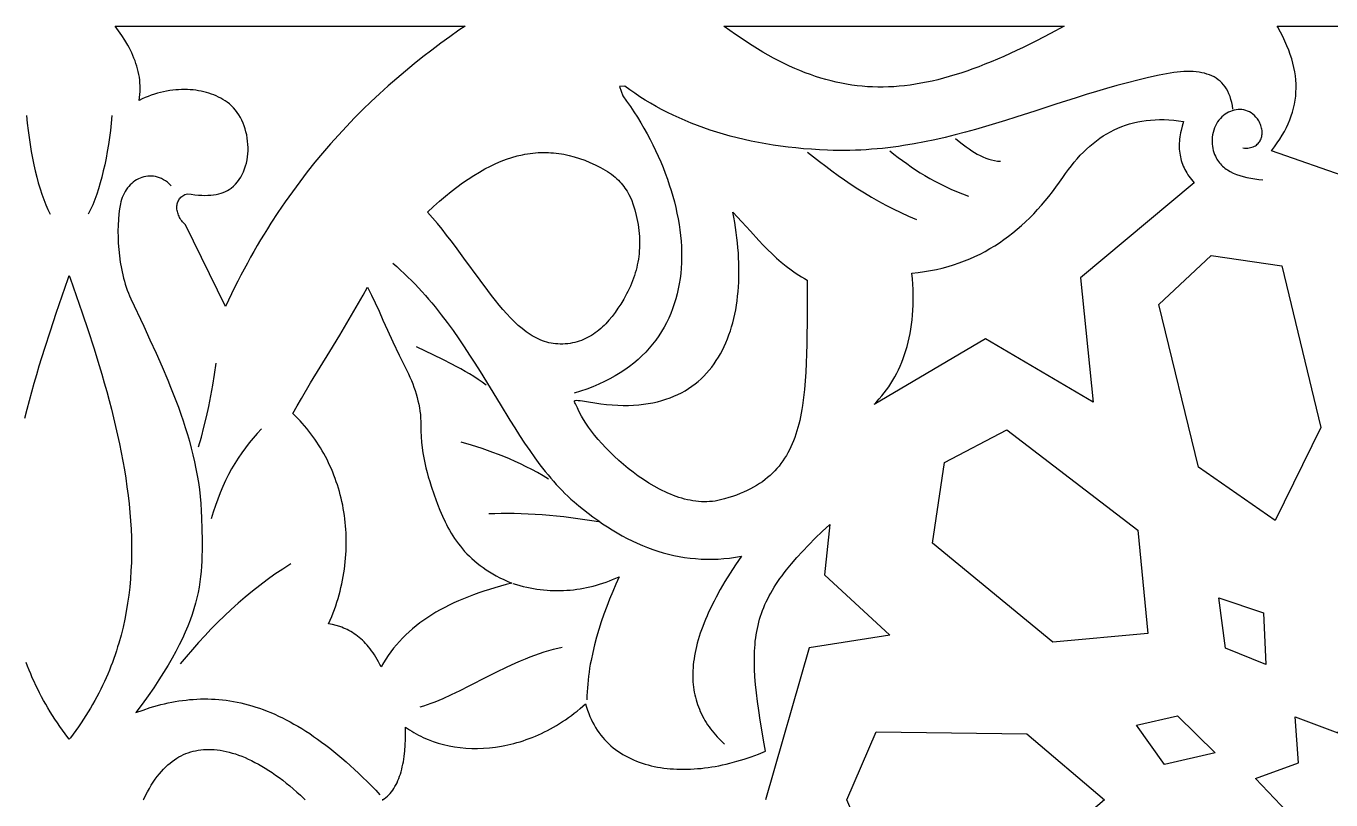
# Model space of a CAD drawing. Extents: x -332 to 348, y -263 to 352.
# Drawn here: x 139.89 to 186.88, y 264.11 to 292 of the extents above; entities that cross this region are included whole.
import ezdxf

# ---------------------------------------------------------------- set-up
doc = ezdxf.new("R2010")
doc.units = 0
doc.layers.add('LAYER_1', color=18, linetype='CONTINUOUS')
doc.layers.add('LAYER_2', color=174, linetype='CONTINUOUS')

msp = doc.modelspace()

# ---------------------------------------------------------------- linework, layer by layer
at = {"layer": 'LAYER_1'}
for points in [[(155.479, 291.848), (155.151, 291.616), (154.825, 291.379), (154.502, 291.137), (154.182, 290.889), (153.864, 290.636), (153.548, 290.377), (153.236, 290.112), (152.927, 289.841), (152.62, 289.563), (152.317, 289.279), (152.017, 288.989), (151.721, 288.691), (151.428, 288.386), (151.138, 288.073), (150.852, 287.753), (150.57, 287.425), (150.292, 287.089), (150.017, 286.745), (149.747, 286.392), (149.481, 286.031), (149.219, 285.661), (148.961, 285.281), (148.708, 284.893), (148.584, 284.695), (148.46, 284.495), (148.337, 284.292), (148.216, 284.087), (148.096, 283.879), (147.977, 283.669), (147.859, 283.456), (147.743, 283.241), (147.627, 283.023), (147.513, 282.803), (147.4, 282.58), (147.289, 282.354), (147.179, 282.126), (147.07, 281.895), (145.629, 284.831), (145.592, 284.867), (145.558, 284.904), (145.526, 284.942), (145.496, 284.981), (145.468, 285.021), (145.442, 285.062), (145.419, 285.103), (145.398, 285.144), (145.38, 285.186), (145.363, 285.228), (145.35, 285.271), (145.339, 285.313), (145.33, 285.355), (145.324, 285.397), (145.321, 285.438), (145.32, 285.479), (145.322, 285.519), (145.327, 285.558), (145.335, 285.597), (145.345, 285.634), (145.358, 285.67), (145.374, 285.705), (145.394, 285.739), (145.416, 285.771), (145.441, 285.802), (145.469, 285.83), (145.5, 285.857), (145.534, 285.882), (145.572, 285.905), (145.612, 285.925), (145.656, 285.943), (145.703, 285.959), (145.84, 285.938), (145.971, 285.921), (146.097, 285.909), (146.217, 285.902), (146.332, 285.899), (146.441, 285.9), (146.545, 285.906), (146.644, 285.916), (146.739, 285.931), (146.828, 285.95), (146.913, 285.974), (146.994, 286.002), (147.07, 286.034), (147.142, 286.071), (147.209, 286.112), (147.273, 286.158), (147.356, 286.227), (147.432, 286.303), (147.502, 286.383), (147.566, 286.469), (147.624, 286.559), (147.676, 286.653), (147.722, 286.751), (147.762, 286.852), (147.797, 286.957), (147.826, 287.064), (147.848, 287.173), (147.866, 287.283), (147.878, 287.396), (147.884, 287.509), (147.885, 287.623), (147.88, 287.737), (147.87, 287.85), (147.855, 287.964), (147.835, 288.076), (147.81, 288.186), (147.779, 288.295), (147.744, 288.402), (147.704, 288.506), (147.658, 288.607), (147.609, 288.705), (147.554, 288.799), (147.494, 288.889), (147.431, 288.974), (147.362, 289.054), (147.289, 289.129), (147.212, 289.198), (147.13, 289.26), (147.057, 289.31), (146.981, 289.357), (146.903, 289.401), (146.823, 289.442), (146.74, 289.481), (146.655, 289.517), (146.568, 289.55), (146.478, 289.58), (146.387, 289.607), (146.293, 289.631), (146.198, 289.652), (146.102, 289.67), (146.003, 289.685), (145.903, 289.697), (145.802, 289.705), (145.699, 289.711), (145.596, 289.713), (145.491, 289.712), (145.385, 289.707), (145.278, 289.699), (145.17, 289.688), (145.062, 289.673), (144.953, 289.654), (144.843, 289.632), (144.733, 289.607), (144.623, 289.577), (144.512, 289.545), (144.401, 289.508), (144.29, 289.467), (144.179, 289.423), (144.068, 289.375), (143.958, 289.323), (143.975, 289.429), (143.988, 289.535), (143.996, 289.64), (143.999, 289.744), (143.998, 289.848), (143.993, 289.952), (143.983, 290.055), (143.97, 290.157), (143.952, 290.258), (143.931, 290.359), (143.907, 290.459), (143.879, 290.558), (143.848, 290.656), (143.814, 290.753), (143.777, 290.849), (143.737, 290.944), (143.695, 291.038), (143.65, 291.132), (143.603, 291.223), (143.554, 291.314), (143.449, 291.492), (143.338, 291.665), (143.222, 291.832), (143.101, 291.994), (143.096, 292), (155.699, 292)], [(176.775, 291.73), (176.525, 291.599), (176.279, 291.472), (176.035, 291.35), (175.795, 291.232), (175.558, 291.119), (175.324, 291.011), (175.093, 290.907), (174.865, 290.807), (174.64, 290.712), (174.417, 290.622), (174.197, 290.536), (173.979, 290.455), (173.763, 290.379), (173.55, 290.307), (173.339, 290.24), (173.13, 290.178), (172.924, 290.12), (172.719, 290.067), (172.516, 290.019), (172.314, 289.975), (172.115, 289.937), (171.916, 289.903), (171.72, 289.874), (171.524, 289.849), (171.33, 289.83), (171.137, 289.815), (170.945, 289.805), (170.755, 289.8), (170.565, 289.8), (170.375, 289.805), (170.187, 289.815), (169.999, 289.829), (169.812, 289.849), (169.625, 289.874), (169.438, 289.903), (169.252, 289.938), (169.066, 289.977), (168.88, 290.021), (168.694, 290.071), (168.508, 290.126), (168.321, 290.185), (168.134, 290.25), (167.947, 290.32), (167.759, 290.395), (167.571, 290.475), (167.382, 290.56), (167.193, 290.65), (167.002, 290.745), (166.81, 290.846), (166.618, 290.952), (166.424, 291.063), (166.229, 291.179), (166.033, 291.301), (165.835, 291.427), (165.636, 291.559), (165.435, 291.696), (165.233, 291.839), (165.028, 291.987), (165.011, 292), (177.276, 292)], [(180.873, 288.627), (181.043, 288.619), (181.216, 288.605), (181.392, 288.585), (181.572, 288.558), (181.521, 288.396), (181.48, 288.237), (181.463, 288.158), (181.449, 288.081), (181.437, 288.004), (181.428, 287.929), (181.421, 287.854), (181.416, 287.779), (181.415, 287.706), (181.415, 287.633), (181.418, 287.562), (181.424, 287.491), (181.432, 287.421), (181.443, 287.352), (181.456, 287.283), (181.471, 287.216), (181.489, 287.149), (181.51, 287.083), (181.533, 287.018), (181.559, 286.954), (181.587, 286.89), (181.617, 286.827), (181.65, 286.766), (181.686, 286.705), (181.724, 286.644), (181.764, 286.585), (181.807, 286.527), (181.852, 286.469), (181.9, 286.412), (181.951, 286.356), (177.856, 282.931), (178.311, 278.445), (174.444, 280.728), (170.425, 278.363), (170.521, 278.463), (170.613, 278.565), (170.703, 278.671), (170.79, 278.779), (170.873, 278.889), (170.953, 279.003), (171.031, 279.12), (171.104, 279.239), (171.175, 279.362), (171.242, 279.487), (171.306, 279.616), (171.366, 279.748), (171.423, 279.883), (171.477, 280.021), (171.527, 280.162), (171.573, 280.307), (171.616, 280.454), (171.655, 280.606), (171.69, 280.76), (171.721, 280.918), (171.749, 281.08), (171.773, 281.244), (171.793, 281.413), (171.809, 281.585), (171.821, 281.76), (171.829, 281.94), (171.833, 282.123), (171.832, 282.309), (171.828, 282.5), (171.82, 282.694), (171.807, 282.892), (171.79, 283.094), (172.017, 283.118), (172.24, 283.149), (172.458, 283.187), (172.673, 283.23), (172.883, 283.279), (173.089, 283.334), (173.291, 283.396), (173.489, 283.462), (173.683, 283.535), (173.874, 283.613), (174.06, 283.696), (174.243, 283.785), (174.422, 283.879), (174.598, 283.979), (174.77, 284.083), (174.939, 284.193), (175.104, 284.307), (175.267, 284.426), (175.425, 284.55), (175.581, 284.678), (175.733, 284.811), (175.883, 284.949), (176.029, 285.091), (176.173, 285.237), (176.313, 285.387), (176.451, 285.541), (176.586, 285.699), (176.719, 285.861), (176.848, 286.027), (176.976, 286.197), (177.1, 286.37), (177.223, 286.547), (177.323, 286.691), (177.426, 286.831), (177.53, 286.966), (177.636, 287.096), (177.743, 287.221), (177.853, 287.342), (177.965, 287.457), (178.079, 287.567), (178.195, 287.672), (178.313, 287.772), (178.433, 287.866), (178.556, 287.956), (178.681, 288.04), (178.808, 288.118), (178.938, 288.192), (179.071, 288.259), (179.205, 288.322), (179.343, 288.378), (179.483, 288.429), (179.626, 288.475), (179.772, 288.514), (179.92, 288.548), (180.071, 288.576), (180.226, 288.598), (180.383, 288.614), (180.543, 288.625), (180.706, 288.629)], [(158.606, 287.445), (158.7, 287.442), (158.793, 287.437), (158.886, 287.43), (158.98, 287.42), (159.073, 287.409), (159.166, 287.394), (159.259, 287.378), (159.446, 287.338), (159.633, 287.289), (159.82, 287.231), (160.007, 287.163), (160.195, 287.087), (160.384, 287.001), (160.574, 286.907), (160.662, 286.859), (160.745, 286.81), (160.824, 286.76), (160.9, 286.71), (160.971, 286.658), (161.038, 286.605), (161.102, 286.552), (161.162, 286.498), (161.219, 286.443), (161.272, 286.388), (161.322, 286.332), (161.37, 286.276), (161.414, 286.22), (161.455, 286.163), (161.53, 286.049), (161.595, 285.935), (161.651, 285.821), (161.699, 285.708), (161.741, 285.597), (161.777, 285.487), (161.808, 285.381), (161.86, 285.178), (161.885, 285.068), (161.908, 284.958), (161.927, 284.849), (161.944, 284.74), (161.958, 284.632), (161.968, 284.525), (161.976, 284.419), (161.981, 284.314), (161.983, 284.209), (161.983, 284.105), (161.979, 284.002), (161.973, 283.899), (161.964, 283.797), (161.952, 283.696), (161.938, 283.595), (161.921, 283.495), (161.901, 283.396), (161.879, 283.297), (161.854, 283.199), (161.827, 283.102), (161.796, 283.005), (161.764, 282.909), (161.729, 282.814), (161.691, 282.719), (161.651, 282.625), (161.609, 282.531), (161.564, 282.438), (161.517, 282.346), (161.467, 282.254), (161.415, 282.162), (161.304, 281.981), (161.202, 281.827), (161.098, 281.678), (160.99, 281.536), (160.878, 281.401), (160.763, 281.273), (160.704, 281.212), (160.643, 281.154), (160.582, 281.097), (160.519, 281.043), (160.455, 280.992), (160.389, 280.942), (160.322, 280.895), (160.254, 280.851), (160.184, 280.81), (160.113, 280.771), (160.04, 280.734), (159.966, 280.701), (159.89, 280.671), (159.812, 280.643), (159.732, 280.619), (159.651, 280.598), (159.567, 280.58), (159.482, 280.565), (159.395, 280.553), (159.306, 280.545), (159.214, 280.541), (159.121, 280.54), (159.038, 280.543), (158.956, 280.549), (158.875, 280.559), (158.794, 280.572), (158.715, 280.589), (158.637, 280.609), (158.56, 280.633), (158.483, 280.66), (158.407, 280.69), (158.332, 280.723), (158.257, 280.76), (158.184, 280.799), (158.11, 280.841), (158.038, 280.886), (157.966, 280.934), (157.894, 280.985), (157.823, 281.038), (157.753, 281.094), (157.613, 281.213), (157.474, 281.342), (157.336, 281.48), (157.199, 281.626), (157.063, 281.78), (156.927, 281.942), (156.79, 282.111), (156.653, 282.285), (156.516, 282.466), (156.237, 282.842), (155.659, 283.64), (155.354, 284.053), (155.197, 284.261), (155.036, 284.469), (154.871, 284.678), (154.701, 284.885), (154.528, 285.091), (154.349, 285.296), (154.566, 285.496), (154.779, 285.686), (154.991, 285.866), (155.2, 286.036), (155.407, 286.196), (155.612, 286.347), (155.815, 286.488), (156.016, 286.619), (156.215, 286.74), (156.413, 286.851), (156.61, 286.953), (156.804, 287.045), (156.998, 287.128), (157.19, 287.201), (157.382, 287.264), (157.572, 287.318), (157.762, 287.362), (157.856, 287.381), (157.95, 287.397), (158.044, 287.411), (158.138, 287.422), (158.232, 287.431), (158.326, 287.438), (158.419, 287.443), (158.513, 287.445)], [(165.661, 284.949), (165.971, 284.606), (166.28, 284.269), (166.435, 284.105), (166.593, 283.945), (166.754, 283.788), (166.918, 283.636), (167.086, 283.488), (167.26, 283.347), (167.439, 283.211), (167.531, 283.146), (167.624, 283.082), (167.72, 283.02), (167.817, 282.96), (167.916, 282.902), (168.018, 282.846), (168.014, 281.267), (168.011, 280.898), (168.006, 280.54), (167.997, 280.192), (167.986, 279.854), (167.97, 279.527), (167.949, 279.211), (167.923, 278.905), (167.89, 278.609), (167.851, 278.324), (167.828, 278.186), (167.804, 278.05), (167.777, 277.916), (167.748, 277.786), (167.717, 277.657), (167.684, 277.532), (167.648, 277.409), (167.61, 277.289), (167.57, 277.172), (167.526, 277.057), (167.48, 276.944), (167.431, 276.835), (167.379, 276.728), (167.324, 276.624), (167.267, 276.522), (167.205, 276.423), (167.141, 276.327), (167.074, 276.233), (167.003, 276.142), (166.928, 276.054), (166.85, 275.968), (166.768, 275.885), (166.683, 275.805), (166.593, 275.727), (166.5, 275.652), (166.403, 275.579), (166.301, 275.51), (166.196, 275.443), (166.086, 275.378), (165.972, 275.317), (165.853, 275.258), (165.73, 275.201), (165.603, 275.148), (165.47, 275.097), (165.333, 275.048), (165.191, 275.003), (165.045, 274.96), (164.893, 274.92), (164.797, 274.898), (164.7, 274.88), (164.603, 274.867), (164.505, 274.859), (164.406, 274.854), (164.307, 274.854), (164.207, 274.857), (164.107, 274.864), (164.007, 274.875), (163.906, 274.89), (163.806, 274.908), (163.705, 274.929), (163.604, 274.954), (163.503, 274.982), (163.402, 275.013), (163.301, 275.047), (163.2, 275.084), (163.099, 275.124), (162.999, 275.167), (162.899, 275.212), (162.8, 275.26), (162.701, 275.31), (162.504, 275.416), (162.311, 275.531), (162.12, 275.654), (161.933, 275.783), (161.75, 275.917), (161.571, 276.057), (161.398, 276.201), (161.23, 276.348), (161.068, 276.498), (160.912, 276.649), (160.764, 276.801), (160.623, 276.953), (160.49, 277.104), (160.365, 277.254), (160.249, 277.401), (160.143, 277.544), (160.047, 277.684), (159.961, 277.818), (159.886, 277.946), (159.822, 278.068), (159.77, 278.182), (159.744, 278.241), (159.718, 278.294), (159.672, 278.381), (159.655, 278.416), (159.643, 278.446), (159.639, 278.47), (159.639, 278.48), (159.643, 278.488), (159.648, 278.496), (159.656, 278.502), (159.681, 278.509), (159.719, 278.512), (159.771, 278.51), (159.838, 278.503), (159.922, 278.49), (160.145, 278.452), (160.366, 278.415), (160.582, 278.385), (160.792, 278.361), (160.998, 278.343), (161.198, 278.332), (161.393, 278.327), (161.584, 278.328), (161.769, 278.336), (161.95, 278.349), (162.125, 278.368), (162.296, 278.393), (162.462, 278.423), (162.623, 278.459), (162.779, 278.501), (162.931, 278.548), (163.078, 278.6), (163.22, 278.657), (163.358, 278.719), (163.491, 278.786), (163.62, 278.858), (163.744, 278.935), (163.864, 279.016), (163.979, 279.102), (164.09, 279.193), (164.196, 279.287), (164.299, 279.386), (164.397, 279.489), (164.49, 279.596), (164.58, 279.707), (164.665, 279.822), (164.746, 279.941), (164.824, 280.063), (164.897, 280.189), (164.966, 280.318), (165.031, 280.451), (165.092, 280.586), (165.149, 280.725), (165.202, 280.867), (165.252, 281.012), (165.297, 281.16), (165.339, 281.31), (165.377, 281.464), (165.412, 281.619), (165.443, 281.777), (165.47, 281.938), (165.493, 282.1), (165.513, 282.265), (165.53, 282.432), (165.543, 282.601), (165.552, 282.771), (165.559, 282.944), (165.561, 283.117), (165.561, 283.293), (165.557, 283.47), (165.55, 283.648), (165.539, 283.828), (165.526, 284.008), (165.509, 284.19), (165.489, 284.372), (165.466, 284.556), (165.44, 284.74), (165.411, 284.925), (165.379, 285.11), (165.344, 285.296)], [(185.103, 283.36), (186.511, 277.529), (184.869, 274.184), (182.107, 276.103), (180.677, 281.962), (182.559, 283.733)], [(152.259, 282.448), (152.33, 282.307), (152.466, 282.023), (152.6, 281.726), (152.743, 281.403), (152.905, 281.04), (153.096, 280.624), (153.325, 280.142), (153.458, 279.872), (153.604, 279.581), (153.66, 279.466), (153.714, 279.349), (153.765, 279.23), (153.813, 279.11), (153.857, 278.989), (153.899, 278.866), (153.937, 278.742), (153.972, 278.618), (154.003, 278.494), (154.03, 278.369), (154.054, 278.244), (154.073, 278.12), (154.088, 277.996), (154.099, 277.873), (154.105, 277.751), (154.107, 277.631), (154.109, 277.412), (154.117, 277.201), (154.132, 276.999), (154.153, 276.804), (154.179, 276.616), (154.21, 276.433), (154.246, 276.256), (154.286, 276.083), (154.329, 275.914), (154.376, 275.748), (154.427, 275.584), (154.479, 275.422), (154.592, 275.099), (154.71, 274.774), (154.793, 274.556), (154.882, 274.342), (154.978, 274.133), (155.029, 274.03), (155.083, 273.928), (155.138, 273.827), (155.197, 273.728), (155.257, 273.629), (155.321, 273.532), (155.387, 273.437), (155.457, 273.343), (155.529, 273.25), (155.605, 273.158), (155.684, 273.068), (155.767, 272.98), (155.854, 272.893), (155.944, 272.808), (156.039, 272.724), (156.138, 272.642), (156.24, 272.562), (156.348, 272.483), (156.46, 272.406), (156.576, 272.331), (156.698, 272.258), (156.824, 272.186), (156.956, 272.117), (157.093, 272.049), (157.235, 271.984), (157.382, 271.92), (157.175, 271.868), (156.971, 271.813), (156.771, 271.756), (156.573, 271.697), (156.38, 271.635), (156.19, 271.57), (156.004, 271.503), (155.822, 271.434), (155.643, 271.362), (155.468, 271.287), (155.297, 271.209), (155.13, 271.129), (154.967, 271.046), (154.807, 270.96), (154.652, 270.872), (154.501, 270.78), (154.354, 270.686), (154.212, 270.589), (154.073, 270.489), (153.939, 270.386), (153.809, 270.279), (153.684, 270.17), (153.563, 270.058), (153.446, 269.942), (153.334, 269.824), (153.227, 269.702), (153.124, 269.577), (153.026, 269.449), (152.932, 269.317), (152.844, 269.182), (152.76, 269.044), (152.681, 268.902), (152.634, 268.995), (152.586, 269.084), (152.538, 269.17), (152.488, 269.253), (152.437, 269.333), (152.386, 269.409), (152.334, 269.483), (152.281, 269.553), (152.227, 269.621), (152.172, 269.685), (152.116, 269.747), (152.06, 269.805), (152.003, 269.861), (151.945, 269.915), (151.886, 269.965), (151.827, 270.013), (151.767, 270.058), (151.706, 270.101), (151.644, 270.141), (151.582, 270.178), (151.519, 270.213), (151.455, 270.246), (151.391, 270.276), (151.326, 270.304), (151.261, 270.33), (151.194, 270.354), (151.06, 270.395), (150.924, 270.427), (150.785, 270.452), (150.842, 270.583), (150.896, 270.714), (150.947, 270.846), (150.995, 270.977), (151.041, 271.109), (151.084, 271.241), (151.124, 271.373), (151.162, 271.505), (151.197, 271.637), (151.23, 271.769), (151.26, 271.902), (151.287, 272.034), (151.312, 272.166), (151.335, 272.297), (151.354, 272.429), (151.372, 272.561), (151.386, 272.692), (151.399, 272.823), (151.408, 272.954), (151.416, 273.084), (151.42, 273.214), (151.423, 273.344), (151.423, 273.473), (151.42, 273.602), (151.415, 273.731), (151.408, 273.859), (151.399, 273.986), (151.387, 274.113), (151.372, 274.239), (151.355, 274.365), (151.336, 274.49), (151.315, 274.614), (151.292, 274.737), (151.266, 274.86), (151.238, 274.982), (151.207, 275.103), (151.175, 275.224), (151.14, 275.343), (151.103, 275.462), (151.063, 275.579), (151.022, 275.696), (150.978, 275.811), (150.932, 275.926), (150.884, 276.039), (150.834, 276.152), (150.782, 276.263), (150.728, 276.373), (150.672, 276.482), (150.613, 276.59), (150.553, 276.696), (150.49, 276.801), (150.425, 276.905), (150.359, 277.008), (150.29, 277.109), (150.219, 277.209), (150.147, 277.307), (150.072, 277.404), (149.996, 277.499), (149.917, 277.593), (149.837, 277.685), (149.755, 277.775), (149.67, 277.864), (149.584, 277.951), (149.496, 278.037), (149.65, 278.307), (149.808, 278.581), (150.139, 279.137), (150.833, 280.276), (151.184, 280.854), (151.53, 281.434), (151.699, 281.724), (151.865, 282.014), (152.026, 282.303), (152.183, 282.591)], [(179.923, 273.827), (180.281, 270.112), (176.861, 269.795), (172.535, 273.357), (172.957, 276.27), (175.208, 277.45)], [(184.447, 270.85), (184.529, 268.984), (183.076, 269.579), (182.846, 271.388)], [(188.908, 266.433), (190.502, 266.842), (190.21, 265.199), (191.69, 264.472), (190.426, 263.403), (191.1, 261.88), (189.456, 261.886), (189.008, 260.279), (187.753, 261.358), (186.393, 260.42), (186.114, 262.066), (184.478, 262.235), (185.306, 263.678), (184.16, 264.875), (185.707, 265.44), (185.587, 267.106), (187.13, 266.529), (188.092, 267.883)], [(182.709, 265.803), (180.88, 265.381), (179.879, 266.808), (181.354, 267.137)], [(175.931, 266.486), (178.723, 264.109), (175.931, 261.731), (170.499, 261.659), (169.447, 264.109), (170.499, 266.558)]]:
    msp.add_lwpolyline(points, close=True, dxfattribs=at)
for points in [[(187.561, 286.513), (184.742, 287.509), (184.847, 287.648), (184.946, 287.786), (185.038, 287.925), (185.123, 288.063), (185.202, 288.202), (185.274, 288.341), (185.339, 288.481), (185.398, 288.62), (185.45, 288.76), (185.495, 288.901), (185.533, 289.043), (185.565, 289.185), (185.59, 289.328), (185.608, 289.471), (185.619, 289.616), (185.624, 289.762), (185.621, 289.909), (185.612, 290.057), (185.596, 290.206), (185.573, 290.356), (185.544, 290.509), (185.507, 290.662), (185.464, 290.817), (185.413, 290.974), (185.356, 291.133), (185.292, 291.293), (185.221, 291.455), (185.143, 291.62), (185.058, 291.786), (184.966, 291.955), (184.939, 292), (190.934, 292)], [(139.848, 277.874), (139.927, 278.188), (140.009, 278.502), (140.094, 278.816), (140.182, 279.131), (140.273, 279.446), (140.367, 279.76), (140.562, 280.391), (140.765, 281.021), (140.976, 281.651), (141.191, 282.28), (141.41, 282.907), (141.446, 283.009), (141.479, 282.918), (141.698, 282.29), (141.913, 281.661), (142.124, 281.031), (142.327, 280.4), (142.522, 279.768), (142.616, 279.454), (142.707, 279.139), (142.795, 278.824), (142.88, 278.509), (142.962, 278.195), (143.041, 277.881), (143.116, 277.568), (143.187, 277.255), (143.254, 276.943), (143.317, 276.631), (143.376, 276.32), (143.431, 276.01), (143.48, 275.7), (143.525, 275.392), (143.565, 275.084), (143.599, 274.778), (143.628, 274.472), (143.652, 274.168), (143.67, 273.864), (143.682, 273.562), (143.688, 273.262), (143.688, 272.962), (143.682, 272.664), (143.669, 272.368), (143.649, 272.072), (143.622, 271.779), (143.589, 271.486), (143.548, 271.196), (143.5, 270.906), (143.445, 270.619), (143.382, 270.332), (143.311, 270.048), (143.231, 269.762), (143.189, 269.624), (143.145, 269.483), (143.098, 269.343), (143.049, 269.203), (142.998, 269.063), (142.945, 268.924), (142.89, 268.786), (142.832, 268.647), (142.773, 268.509), (142.71, 268.372), (142.646, 268.234), (142.579, 268.098), (142.51, 267.961), (142.439, 267.825), (142.365, 267.689), (142.289, 267.554), (142.21, 267.419), (142.129, 267.284), (142.045, 267.15), (141.959, 267.016), (141.87, 266.882), (141.779, 266.749), (141.684, 266.616), (141.588, 266.483), (141.488, 266.351), (141.446, 266.297), (141.401, 266.355), (141.301, 266.487), (141.204, 266.62), (141.11, 266.753), (141.019, 266.886), (140.93, 267.02), (140.844, 267.154), (140.76, 267.288), (140.679, 267.423), (140.6, 267.558), (140.524, 267.693), (140.45, 267.829), (140.378, 267.965), (140.309, 268.101), (140.243, 268.238), (140.178, 268.375), (140.116, 268.513), (140.057, 268.65), (139.999, 268.789), (139.944, 268.927), (139.891, 269.066)], [(152.723, 264.109), (152.715, 264.114), (152.731, 264.114), (152.79, 264.153), (152.846, 264.197), (152.9, 264.243), (152.952, 264.293), (153.001, 264.346), (153.048, 264.403), (153.092, 264.462), (153.134, 264.525), (153.174, 264.59), (153.212, 264.659), (153.248, 264.73), (153.281, 264.804), (153.313, 264.881), (153.342, 264.96), (153.369, 265.042), (153.394, 265.126), (153.418, 265.212), (153.439, 265.301), (153.458, 265.392), (153.476, 265.485), (153.505, 265.677), (153.527, 265.876), (153.542, 266.082), (153.55, 266.294), (153.552, 266.512), (153.548, 266.735), (153.623, 266.682), (153.699, 266.631), (153.777, 266.581), (153.857, 266.534), (153.939, 266.488), (154.022, 266.444), (154.106, 266.401), (154.192, 266.361), (154.279, 266.322), (154.368, 266.285), (154.549, 266.218), (154.735, 266.158), (154.926, 266.106), (155.121, 266.062), (155.32, 266.026), (155.522, 265.998), (155.728, 265.979), (155.937, 265.968), (156.149, 265.966), (156.363, 265.973), (156.579, 265.989), (156.796, 266.014), (157.015, 266.048), (157.125, 266.069), (157.235, 266.092), (157.346, 266.117), (157.456, 266.145), (157.567, 266.175), (157.677, 266.208), (157.788, 266.243), (157.899, 266.281), (158.009, 266.321), (158.119, 266.363), (158.23, 266.408), (158.34, 266.456), (158.45, 266.506), (158.559, 266.559), (158.668, 266.614), (158.777, 266.672), (158.886, 266.732), (158.994, 266.796), (159.101, 266.861), (159.208, 266.93), (159.315, 267.001), (159.421, 267.075), (159.526, 267.152), (159.631, 267.231), (159.735, 267.313), (159.838, 267.398), (159.94, 267.486), (160.041, 267.576), (160.074, 267.457), (160.111, 267.342), (160.151, 267.229), (160.194, 267.12), (160.241, 267.015), (160.29, 266.912), (160.343, 266.813), (160.399, 266.716), (160.459, 266.623), (160.521, 266.533), (160.586, 266.447), (160.654, 266.363), (160.724, 266.283), (160.798, 266.205), (160.874, 266.131), (160.952, 266.059), (161.033, 265.991), (161.117, 265.926), (161.203, 265.864), (161.291, 265.804), (161.382, 265.748), (161.475, 265.694), (161.57, 265.644), (161.667, 265.596), (161.766, 265.551), (161.867, 265.51), (161.97, 265.471), (162.075, 265.434), (162.181, 265.401), (162.289, 265.371), (162.399, 265.343), (162.511, 265.318), (162.623, 265.295), (162.738, 265.276), (162.853, 265.259), (162.97, 265.245), (163.089, 265.233), (163.208, 265.225), (163.329, 265.218), (163.45, 265.215), (163.573, 265.214), (163.696, 265.215), (163.821, 265.22), (163.946, 265.226), (164.072, 265.236), (164.198, 265.247), (164.325, 265.262), (164.453, 265.278), (164.581, 265.298), (164.71, 265.319), (164.839, 265.343), (164.968, 265.37), (165.097, 265.399), (165.227, 265.43), (165.486, 265.5), (165.745, 265.578), (166.004, 265.666), (166.261, 265.763), (166.516, 265.869), (166.447, 266.259), (166.383, 266.631), (166.325, 266.987), (166.273, 267.328), (166.228, 267.653), (166.19, 267.965), (166.159, 268.264), (166.136, 268.551), (166.121, 268.826), (166.115, 269.091), (166.115, 269.22), (166.118, 269.346), (166.122, 269.47), (166.129, 269.593), (166.139, 269.713), (166.15, 269.831), (166.165, 269.948), (166.181, 270.063), (166.201, 270.177), (166.223, 270.289), (166.247, 270.4), (166.275, 270.51), (166.305, 270.618), (166.337, 270.726), (166.373, 270.833), (166.412, 270.939), (166.453, 271.044), (166.497, 271.149), (166.545, 271.253), (166.595, 271.358), (166.648, 271.461), (166.705, 271.565), (166.765, 271.669), (166.828, 271.773), (166.894, 271.877), (166.964, 271.981), (167.037, 272.086), (167.113, 272.191), (167.193, 272.298), (167.276, 272.404), (167.453, 272.621), (167.645, 272.841), (167.851, 273.067), (168.073, 273.299), (168.31, 273.538), (168.563, 273.785), (168.833, 274.041), (168.637, 272.221), (170.988, 270.044), (168.088, 269.585), (166.511, 264.109)], [(144.119, 264.109), (144.132, 264.137), (144.196, 264.272), (144.263, 264.401), (144.331, 264.524), (144.4, 264.641), (144.471, 264.752), (144.543, 264.857), (144.616, 264.957), (144.69, 265.05), (144.765, 265.138), (144.841, 265.221), (144.918, 265.298), (144.996, 265.37), (145.075, 265.437), (145.154, 265.499), (145.234, 265.557), (145.315, 265.61), (145.397, 265.658), (145.479, 265.702), (145.563, 265.743), (145.647, 265.779), (145.733, 265.811), (145.82, 265.839), (145.908, 265.864), (145.997, 265.884), (146.088, 265.901), (146.181, 265.914), (146.275, 265.924), (146.371, 265.929), (146.469, 265.931), (146.568, 265.929), (146.67, 265.923), (146.773, 265.912), (146.877, 265.898), (146.984, 265.88), (147.092, 265.857), (147.202, 265.831), (147.314, 265.8), (147.427, 265.765), (147.541, 265.725), (147.657, 265.682), (147.775, 265.634), (147.893, 265.581), (148.013, 265.525), (148.134, 265.463), (148.256, 265.398), (148.378, 265.328), (148.502, 265.254), (148.627, 265.175), (148.752, 265.092), (148.878, 265.005), (149.004, 264.914), (149.131, 264.818), (149.258, 264.718), (149.386, 264.614), (149.514, 264.505), (149.642, 264.392), (149.77, 264.276), (149.898, 264.155), (149.945, 264.109)]]:
    msp.add_lwpolyline(points, dxfattribs=at)
at = {"layer": 'LAYER_2'}
for points in [[(183.35, 289.01), (183.331, 289.132), (183.307, 289.248), (183.278, 289.357), (183.245, 289.46), (183.206, 289.557), (183.164, 289.648), (183.116, 289.732), (183.065, 289.811), (183.009, 289.884), (182.949, 289.951), (182.884, 290.012), (182.816, 290.068), (182.743, 290.119), (182.667, 290.165), (182.586, 290.205), (182.502, 290.241), (182.414, 290.272), (182.322, 290.298), (182.227, 290.319), (182.128, 290.336), (182.025, 290.349), (181.919, 290.357), (181.81, 290.361), (181.698, 290.361), (181.582, 290.357), (181.464, 290.35), (181.342, 290.339), (181.217, 290.324), (181.09, 290.306), (180.959, 290.284), (180.826, 290.259), (180.69, 290.232), (180.306, 290.146), (179.925, 290.055), (179.548, 289.958), (179.173, 289.856), (178.801, 289.751), (178.431, 289.641), (178.064, 289.529), (177.698, 289.414), (176.97, 289.181), (176.247, 288.945), (175.525, 288.712), (175.164, 288.598), (174.803, 288.486), (174.441, 288.377), (174.078, 288.273), (173.714, 288.172), (173.348, 288.076), (172.981, 287.986), (172.612, 287.902), (172.24, 287.824), (171.866, 287.754), (171.489, 287.692), (171.3, 287.664), (171.11, 287.638), (170.918, 287.614), (170.726, 287.593), (170.533, 287.574), (170.339, 287.558), (170.145, 287.544), (169.949, 287.533), (169.752, 287.525), (169.554, 287.519), (169.355, 287.516), (169.154, 287.517), (168.953, 287.52), (168.75, 287.526), (168.46, 287.54), (168.172, 287.558), (167.889, 287.58), (167.609, 287.607), (167.332, 287.638), (167.059, 287.673), (166.789, 287.713), (166.524, 287.757), (166.261, 287.805), (166.003, 287.857), (165.748, 287.913), (165.497, 287.973), (165.249, 288.037), (165.005, 288.105), (164.765, 288.177), (164.529, 288.253), (164.296, 288.333), (164.068, 288.416), (163.843, 288.504), (163.622, 288.595), (163.405, 288.69), (163.192, 288.788), (162.982, 288.89), (162.777, 288.996), (162.576, 289.105), (162.378, 289.218), (162.185, 289.334), (161.996, 289.454), (161.81, 289.577), (161.629, 289.703), (161.452, 289.833), (161.26, 289.823), (161.381, 289.49), (161.517, 289.299), (161.65, 289.106), (161.778, 288.911), (161.902, 288.715), (162.022, 288.517), (162.138, 288.318), (162.25, 288.118), (162.358, 287.917), (162.461, 287.714), (162.559, 287.511), (162.653, 287.308), (162.743, 287.103), (162.827, 286.899), (162.907, 286.694), (162.983, 286.488), (163.053, 286.283), (163.119, 286.078), (163.179, 285.873), (163.235, 285.668), (163.285, 285.463), (163.33, 285.259), (163.37, 285.056), (163.404, 284.853), (163.433, 284.652), (163.457, 284.451), (163.475, 284.251), (163.487, 284.053), (163.494, 283.856), (163.495, 283.661), (163.49, 283.467), (163.48, 283.275), (163.463, 283.084), (163.44, 282.896), (163.412, 282.71), (163.377, 282.526), (163.335, 282.344), (163.288, 282.165), (163.234, 281.988), (163.174, 281.814), (163.107, 281.643), (163.034, 281.475), (162.954, 281.31), (162.868, 281.148), (162.774, 280.99), (162.674, 280.834), (162.567, 280.683), (162.453, 280.535), (162.332, 280.391), (162.204, 280.25), (162.068, 280.114), (161.926, 279.982), (161.776, 279.854), (161.618, 279.731), (161.454, 279.612), (161.281, 279.498), (161.101, 279.389), (160.914, 279.284), (160.719, 279.184), (160.516, 279.09), (160.305, 279.001), (160.086, 278.917), (159.859, 278.839), (159.624, 278.766)], [(183.7, 287.611), (183.763, 287.605), (183.823, 287.603), (183.88, 287.605), (183.934, 287.611), (183.985, 287.62), (184.033, 287.632), (184.077, 287.648), (184.119, 287.666), (184.158, 287.688), (184.193, 287.712), (184.226, 287.738), (184.256, 287.767), (184.283, 287.799), (184.307, 287.832), (184.328, 287.867), (184.346, 287.903), (184.362, 287.941), (184.375, 287.981), (184.385, 288.022), (184.393, 288.063), (184.397, 288.106), (184.399, 288.149), (184.399, 288.193), (184.395, 288.237), (184.39, 288.281), (184.381, 288.326), (184.37, 288.37), (184.357, 288.414), (184.341, 288.457), (184.322, 288.5), (184.301, 288.542), (184.278, 288.583), (184.23, 288.655), (184.178, 288.721), (184.122, 288.779), (184.064, 288.829), (184.003, 288.873), (183.94, 288.909), (183.875, 288.939), (183.809, 288.962), (183.741, 288.979), (183.672, 288.989), (183.603, 288.993), (183.533, 288.991), (183.463, 288.983), (183.394, 288.97), (183.326, 288.95), (183.258, 288.925), (183.192, 288.895), (183.128, 288.86), (183.066, 288.819), (183.006, 288.773), (182.949, 288.723), (182.895, 288.668), (182.845, 288.609), (182.798, 288.545), (182.756, 288.477), (182.717, 288.405), (182.684, 288.33), (182.656, 288.25), (182.633, 288.167), (182.615, 288.08), (182.604, 287.99), (182.6, 287.896), (182.6, 287.82), (182.605, 287.744), (182.613, 287.668), (182.626, 287.593), (182.642, 287.519), (182.662, 287.447), (182.686, 287.376), (182.715, 287.307), (182.74, 287.257), (182.767, 287.208), (182.796, 287.161), (182.827, 287.116), (182.861, 287.072), (182.896, 287.031), (182.934, 286.991), (182.974, 286.953), (183.016, 286.916), (183.06, 286.881), (183.106, 286.847), (183.153, 286.816), (183.254, 286.756), (183.361, 286.703), (183.475, 286.655), (183.596, 286.612), (183.722, 286.575), (183.854, 286.542), (183.991, 286.514), (184.133, 286.491), (184.279, 286.471), (184.43, 286.455)], [(139.908, 288.774), (139.936, 288.503), (139.967, 288.238), (140.001, 287.979), (140.038, 287.726), (140.078, 287.479), (140.122, 287.238), (140.169, 287.004), (140.219, 286.777), (140.274, 286.557), (140.331, 286.344), (140.393, 286.137), (140.458, 285.938), (140.528, 285.746), (140.601, 285.562), (140.679, 285.385), (140.76, 285.217)], [(142.985, 288.774), (142.957, 288.503), (142.926, 288.238), (142.892, 287.979), (142.855, 287.726), (142.815, 287.479), (142.771, 287.238), (142.724, 287.004), (142.673, 286.777), (142.619, 286.557), (142.561, 286.344), (142.5, 286.137), (142.434, 285.938), (142.365, 285.746), (142.291, 285.562), (142.214, 285.385), (142.132, 285.217)], [(173.361, 287.942), (173.554, 287.789), (173.748, 287.643), (173.846, 287.573), (173.945, 287.507), (174.044, 287.445), (174.144, 287.386), (174.245, 287.333), (174.347, 287.284), (174.45, 287.241), (174.554, 287.205), (174.659, 287.174), (174.766, 287.151), (174.874, 287.136), (174.983, 287.128)], [(168.025, 287.454), (168.463, 287.114), (168.684, 286.946), (168.909, 286.779), (169.136, 286.615), (169.366, 286.453), (169.601, 286.294), (169.84, 286.137), (170.083, 285.984), (170.332, 285.834), (170.586, 285.689), (170.847, 285.547), (171.114, 285.41), (171.387, 285.277), (171.669, 285.15), (171.958, 285.028)], [(170.995, 287.498), (171.143, 287.382), (171.293, 287.267), (171.445, 287.153), (171.601, 287.041), (171.76, 286.931), (171.922, 286.822), (172.089, 286.715), (172.26, 286.611), (172.436, 286.508), (172.617, 286.409), (172.804, 286.312), (172.996, 286.217), (173.194, 286.126), (173.398, 286.038), (173.61, 285.953), (173.828, 285.871)], [(145.116, 286.245), (145.049, 286.311), (144.981, 286.369), (144.912, 286.42), (144.842, 286.464), (144.771, 286.502), (144.7, 286.533), (144.628, 286.558), (144.556, 286.576), (144.484, 286.589), (144.413, 286.595), (144.341, 286.596), (144.271, 286.592), (144.201, 286.582), (144.133, 286.567), (144.065, 286.546), (143.999, 286.521), (143.935, 286.491), (143.872, 286.457), (143.811, 286.418), (143.753, 286.375), (143.696, 286.328), (143.643, 286.277), (143.592, 286.222), (143.544, 286.164), (143.499, 286.103), (143.457, 286.038), (143.419, 285.97), (143.385, 285.899), (143.354, 285.825), (143.328, 285.749), (143.306, 285.67), (143.288, 285.59), (143.259, 285.414), (143.235, 285.228), (143.217, 285.031), (143.206, 284.826), (143.2, 284.613), (143.202, 284.394), (143.21, 284.171), (143.226, 283.944), (143.25, 283.715), (143.282, 283.486), (143.322, 283.258), (143.346, 283.144), (143.371, 283.031), (143.399, 282.919), (143.43, 282.808), (143.463, 282.698), (143.498, 282.59), (143.536, 282.483), (143.576, 282.378), (143.619, 282.275), (143.664, 282.173), (144.126, 281.185), (144.352, 280.694), (144.574, 280.206), (144.788, 279.72), (144.995, 279.234), (145.094, 278.991), (145.191, 278.748), (145.284, 278.505), (145.374, 278.261), (145.461, 278.018), (145.545, 277.774), (145.624, 277.529), (145.7, 277.284), (145.771, 277.039), (145.837, 276.792), (145.899, 276.545), (145.956, 276.297), (146.008, 276.048), (146.055, 275.799), (146.096, 275.548), (146.131, 275.296), (146.16, 275.042), (146.183, 274.788), (146.2, 274.532), (146.21, 274.274), (146.22, 273.867), (146.228, 273.475), (146.228, 273.093), (146.225, 272.904), (146.218, 272.717), (146.208, 272.53), (146.193, 272.344), (146.174, 272.157), (146.15, 271.969), (146.12, 271.779), (146.084, 271.588), (146.042, 271.394), (145.992, 271.198), (145.935, 270.998), (145.87, 270.794), (145.797, 270.586), (145.714, 270.373), (145.622, 270.155), (145.52, 269.93), (145.408, 269.7), (145.284, 269.462), (145.15, 269.217), (145.003, 268.965), (144.844, 268.703), (144.672, 268.434), (144.486, 268.154), (144.287, 267.865), (144.074, 267.566), (143.845, 267.255), (144.103, 267.349), (144.361, 267.434), (144.49, 267.473), (144.619, 267.509), (144.748, 267.543), (144.877, 267.575), (145.006, 267.604), (145.135, 267.63), (145.264, 267.654), (145.394, 267.676), (145.523, 267.694), (145.653, 267.71), (145.782, 267.724), (145.912, 267.734), (146.042, 267.742), (146.173, 267.747), (146.303, 267.749), (146.434, 267.748), (146.565, 267.744), (146.696, 267.738), (146.828, 267.728), (146.959, 267.715), (147.092, 267.699), (147.224, 267.68), (147.357, 267.658), (147.49, 267.633), (147.623, 267.604), (147.757, 267.572), (147.891, 267.537), (148.026, 267.498), (148.161, 267.457), (148.296, 267.411), (148.432, 267.363), (148.569, 267.311), (148.705, 267.255), (148.843, 267.196), (148.981, 267.133), (149.119, 267.066), (149.258, 266.996), (149.397, 266.923), (149.537, 266.845), (149.678, 266.764), (149.819, 266.679), (149.961, 266.59), (150.104, 266.497), (150.247, 266.4), (150.39, 266.3), (150.535, 266.195), (150.68, 266.086), (150.826, 265.974), (150.972, 265.857), (151.119, 265.736), (151.267, 265.611), (151.416, 265.482), (151.566, 265.348), (151.716, 265.21), (151.867, 265.068), (152.019, 264.922), (152.172, 264.771), (152.325, 264.616), (152.48, 264.456), (152.635, 264.292)], [(153.096, 283.451), (153.236, 283.33), (153.374, 283.206), (153.509, 283.081), (153.641, 282.954), (153.771, 282.825), (153.899, 282.694), (154.024, 282.562), (154.147, 282.428), (154.268, 282.293), (154.386, 282.157), (154.503, 282.019), (154.617, 281.88), (154.841, 281.598), (155.057, 281.313), (155.267, 281.024), (155.471, 280.732), (155.669, 280.438), (155.863, 280.143), (156.052, 279.847), (156.238, 279.55), (156.601, 278.958), (156.957, 278.373), (157.31, 277.798), (157.486, 277.516), (157.664, 277.239), (157.843, 276.967), (158.025, 276.701), (158.209, 276.442), (158.396, 276.189), (158.587, 275.944), (158.685, 275.825), (158.783, 275.707), (158.883, 275.592), (158.984, 275.479), (159.086, 275.369), (159.19, 275.261), (159.296, 275.156), (159.403, 275.053), (159.511, 274.953), (159.622, 274.855), (159.79, 274.713), (159.96, 274.574), (160.13, 274.44), (160.302, 274.311), (160.474, 274.186), (160.648, 274.065), (160.823, 273.95), (160.999, 273.839), (161.177, 273.733), (161.355, 273.632), (161.535, 273.536), (161.716, 273.446), (161.899, 273.361), (162.083, 273.281), (162.268, 273.207), (162.454, 273.138), (162.642, 273.075), (162.832, 273.018), (163.023, 272.967), (163.215, 272.922), (163.409, 272.884), (163.604, 272.851), (163.801, 272.825), (164, 272.805), (164.2, 272.791), (164.402, 272.785), (164.605, 272.785), (164.811, 272.791), (165.017, 272.805), (165.226, 272.826), (165.436, 272.854), (165.648, 272.889), (165.437, 272.58), (165.24, 272.278), (165.058, 271.983), (164.89, 271.696), (164.736, 271.416), (164.664, 271.278), (164.596, 271.142), (164.531, 271.008), (164.469, 270.876), (164.411, 270.746), (164.356, 270.617), (164.304, 270.489), (164.256, 270.364), (164.21, 270.24), (164.168, 270.117), (164.129, 269.997), (164.094, 269.878), (164.061, 269.76), (164.032, 269.644), (164.005, 269.53), (163.982, 269.417), (163.961, 269.305), (163.944, 269.195), (163.929, 269.087), (163.917, 268.98), (163.908, 268.875), (163.902, 268.771), (163.899, 268.668), (163.899, 268.567), (163.901, 268.467), (163.906, 268.369), (163.914, 268.272), (163.925, 268.176), (163.938, 268.082), (163.954, 267.989), (163.972, 267.897), (163.993, 267.807), (164.016, 267.717), (164.042, 267.63), (164.071, 267.543), (164.101, 267.458), (164.135, 267.374), (164.17, 267.291), (164.208, 267.209), (164.249, 267.128), (164.291, 267.049), (164.336, 266.971), (164.383, 266.894), (164.433, 266.818), (164.484, 266.743), (164.538, 266.669), (164.594, 266.597), (164.651, 266.525), (164.773, 266.385), (164.903, 266.249), (165.041, 266.117)], [(156.463, 279.061), (156.319, 279.166), (156.17, 279.267), (156.018, 279.366), (155.862, 279.462), (155.704, 279.555), (155.543, 279.645), (155.382, 279.733), (155.219, 279.819), (154.893, 279.984), (154.57, 280.141), (153.95, 280.436)], [(146.105, 276.829), (146.204, 277.185), (146.298, 277.546), (146.385, 277.914), (146.467, 278.288), (146.544, 278.668), (146.614, 279.055), (146.679, 279.447), (146.739, 279.845)], [(148.367, 277.478), (148.214, 277.317), (148.067, 277.152), (147.925, 276.98), (147.788, 276.803), (147.657, 276.62), (147.53, 276.432), (147.409, 276.237), (147.294, 276.038), (147.183, 275.832), (147.078, 275.621), (146.978, 275.404), (146.883, 275.181), (146.794, 274.953), (146.71, 274.719), (146.631, 274.48), (146.558, 274.235)], [(158.707, 275.669), (158.505, 275.791), (158.304, 275.906), (158.102, 276.016), (157.9, 276.119), (157.698, 276.218), (157.497, 276.311), (157.297, 276.398), (157.098, 276.481), (156.9, 276.56), (156.703, 276.634), (156.508, 276.704), (156.314, 276.77), (156.123, 276.833), (155.934, 276.892), (155.563, 277)], [(160.499, 274.131), (160.259, 274.17), (160.013, 274.208), (159.763, 274.243), (159.509, 274.276), (159.252, 274.306), (158.994, 274.333), (158.735, 274.358), (158.477, 274.38), (158.221, 274.398), (157.967, 274.413), (157.716, 274.424), (157.47, 274.431), (157.23, 274.434), (156.997, 274.432), (156.771, 274.426), (156.554, 274.415)], [(149.422, 272.613), (149.278, 272.522), (149.134, 272.43), (148.853, 272.241), (148.577, 272.044), (148.307, 271.842), (148.043, 271.634), (147.784, 271.42), (147.53, 271.2), (147.281, 270.975), (147.037, 270.745), (146.798, 270.51), (146.562, 270.271), (146.331, 270.027), (146.104, 269.779), (145.88, 269.527), (145.659, 269.272), (145.442, 269.013)], [(157.42, 271.908), (157.545, 271.871), (157.67, 271.837), (157.793, 271.806), (157.917, 271.778), (158.04, 271.752), (158.163, 271.73), (158.285, 271.71), (158.406, 271.694), (158.528, 271.68), (158.649, 271.669), (158.769, 271.661), (158.89, 271.656), (159.01, 271.654), (159.129, 271.654), (159.249, 271.658), (159.368, 271.664), (159.486, 271.673), (159.605, 271.685), (159.723, 271.7), (159.841, 271.718), (159.959, 271.739), (160.077, 271.762), (160.194, 271.788), (160.311, 271.818), (160.428, 271.849), (160.545, 271.884), (160.662, 271.922), (160.778, 271.962), (160.895, 272.005), (161.011, 272.051), (161.127, 272.1), (161.244, 272.152), (161.127, 271.885), (161.014, 271.617), (160.905, 271.348), (160.8, 271.077), (160.7, 270.804), (160.605, 270.53), (160.517, 270.254), (160.435, 269.977), (160.361, 269.698), (160.294, 269.418), (160.235, 269.137), (160.209, 268.996), (160.185, 268.855), (160.164, 268.713), (160.145, 268.571), (160.128, 268.429), (160.114, 268.286), (160.102, 268.143), (160.094, 268), (160.088, 267.856), (160.084, 267.712)], [(159.199, 269.601), (159.036, 269.568), (158.872, 269.529), (158.706, 269.484), (158.538, 269.434), (158.37, 269.378), (158.2, 269.317), (158.03, 269.252), (157.859, 269.183), (157.688, 269.111), (157.517, 269.036), (157.174, 268.877), (156.833, 268.711), (156.495, 268.542), (155.833, 268.205), (155.513, 268.044), (155.201, 267.893), (154.9, 267.754), (154.753, 267.691), (154.61, 267.633), (154.471, 267.579), (154.334, 267.531), (154.202, 267.489), (154.073, 267.452)]]:
    msp.add_lwpolyline(points, dxfattribs=at)

doc.saveas('drawing.dxf')
